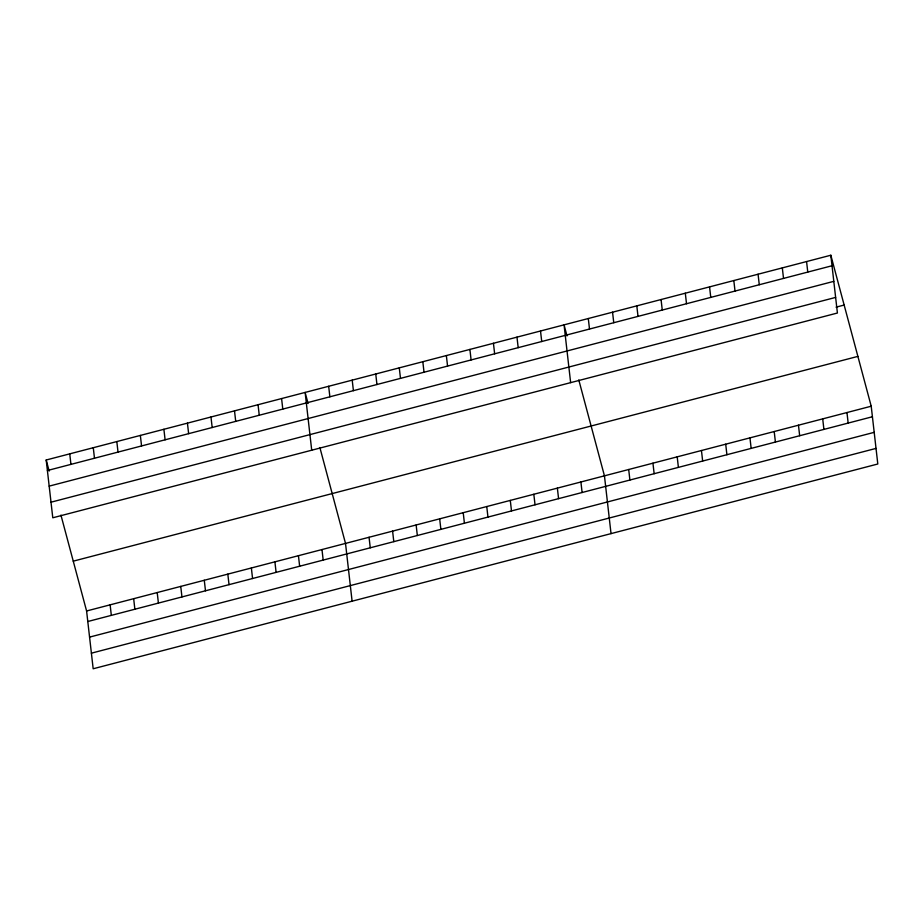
<?xml version="1.0" encoding="UTF-8"?>
<svg xmlns="http://www.w3.org/2000/svg" width="924" height="924" viewBox="0 0 924 924"><rect width="100%" height="100%" fill="white"/><g stroke="black" fill="none" stroke-linecap="round" stroke-linejoin="round"><path stroke-width="1.39" d="M830.826 255.232L837.41 313.017L52.784 517.787L46.2 460.002L830.826 255.232L871.216 406.214L877.8 463.998L93.174 668.768L86.59 610.983L60.938 515.095M47.401 470.524L832.027 265.754M49.18 486.128L833.806 281.346M51.005 502.194L835.631 297.413M836.07 307.161L844.155 305.047M73.262 561.157L857.888 356.387M86.59 610.983L871.216 406.214M87.792 621.517L872.418 416.747M89.57 637.11L874.196 432.34M91.395 653.176L876.021 448.406M567.013 335.92L564.056 324.855L570.639 382.64M578.794 379.937L604.446 475.837L611.03 533.622M308.085 403.499L305.128 392.423L311.711 450.207M319.866 447.516L345.518 543.416L352.102 601.201M46.2 460.002L49.157 471.078M846.962 412.543L848.163 423.077M806.571 261.561L807.772 272.083M822.707 418.872L823.908 429.406M782.316 267.891L783.517 278.413M798.463 425.202L799.664 435.735M758.073 274.22L759.274 284.742M774.208 431.531L775.409 442.065M733.818 280.55L735.019 291.072M749.953 437.861L751.154 448.394M709.563 286.879L710.764 297.401M725.71 444.19L726.899 454.724M685.308 293.208L686.509 303.73M701.455 450.519L702.656 461.053M661.064 299.538L662.265 310.06M677.2 456.849L678.401 467.382M636.809 305.867L638.01 316.389M652.945 463.178L654.146 473.712M612.554 312.197L613.755 322.719M628.701 469.507L629.891 480.041M588.299 318.526L589.5 329.048M580.907 481.982L582.108 492.504M540.517 330.988L541.718 341.522M557.368 488.126L558.57 498.648M516.978 337.133L518.179 347.667M533.829 494.271L535.031 504.793M493.439 343.278L494.64 353.811M510.291 500.415L511.492 510.937M469.9 349.422L471.101 359.944M486.752 506.548L487.953 517.082M446.361 355.567L447.562 366.089M463.213 512.693L464.414 523.227M422.822 361.711L424.024 372.233M439.674 518.838L440.875 529.371M399.284 367.856L400.485 378.378M416.135 524.982L417.336 535.516M375.745 374.001L376.946 384.523M392.596 531.127L393.797 541.649M352.206 380.134L353.407 390.667M369.057 537.271L370.258 547.793M328.667 386.278L329.868 396.812M321.979 549.561L323.181 560.083M281.589 398.567L282.79 409.101M298.44 555.694L299.642 566.227M258.05 404.712L259.251 415.234M274.902 561.838L276.103 572.372M234.511 410.857L235.712 421.379M251.363 567.983L252.564 578.516M210.972 417.001L212.173 427.523M227.824 574.127L229.025 584.661M187.433 423.146L188.635 433.668M204.285 580.272L205.486 590.794M163.895 429.279L165.096 439.812M180.746 586.417L181.947 596.939M140.356 435.423L141.557 445.957M157.207 592.561L158.408 603.083M116.817 441.568L118.018 452.102M133.668 598.706L134.869 609.228M93.278 447.713L94.479 458.246M110.129 604.85L111.33 615.372M69.739 453.857L70.94 464.379"/></g></svg>
